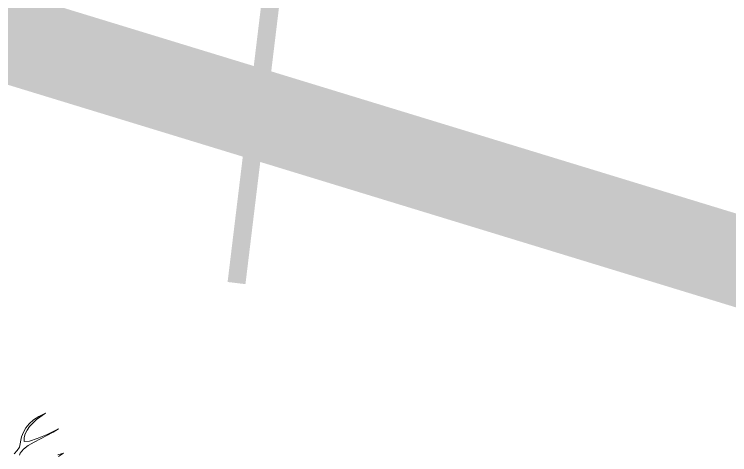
# Model space of a CAD drawing. Header units: inches. Extents: x -340059099 to 1458168, y 1119167 to 1294232938.
# Drawn here: x 470483.7 to 470881.4, y 2617060.9 to 2617306 of the extents above; entities that cross this region are included whole.
import ezdxf

# ---------------------------------------------------------------- set-up
doc = ezdxf.new("R2010")
doc.units = ezdxf.units.IN
doc.header["$MEASUREMENT"] = 0
doc.layers.add('Text', color=7, linetype='Continuous')
doc.layers.add('TREE', color=3, linetype='Continuous', lineweight=15)

# ---------------------------------------------------------------- blocks, each defined once
blk = doc.blocks.new('tree2')
at = {"layer": 'TREE'}
for points in [[(5207.7613, 5948.2837), (5207.7785, 5948.296), (5207.7591, 5948.2901)], [(5207.6289, 5948.2883), (5207.6319, 5948.2957), (5207.643, 5948.3092), (5207.659, 5948.3215), (5207.6784, 5948.3332), (5207.7219, 5948.3551), (5207.7428, 5948.3662), (5207.7613, 5948.3779), (5207.7225, 5948.3588), (5207.6889, 5948.3446), (5207.6627, 5948.3366), (5207.6452, 5948.3354), (5207.6455, 5948.348), (5207.6486, 5948.361), (5207.6547, 5948.3736), (5207.663, 5948.3859), (5207.6864, 5948.4096), (5207.7172, 5948.4312), (5207.6948, 5948.4201), (5207.6766, 5948.4081), (5207.6621, 5948.3951), (5207.651, 5948.3813), (5207.6427, 5948.3665), (5207.6366, 5948.3505), (5207.6292, 5948.3154), (5207.6209, 5948.304), (5207.6113, 5948.2935)]]:
    blk.add_lwpolyline(points, dxfattribs=at)

msp = doc.modelspace()

# ---------------------------------------------------------------- linework, layer by layer
at = {"layer": 'Text', "color": 1, "const_width": 50}
msp.add_lwpolyline([(468504.7, 2617650.43), (468758.29, 2617609.73), (469015.42, 2617608.02), (469266.01, 2617577.63), (469574.91, 2617559.73), (469746.46, 2617532.64), (470013.32, 2617461.49), (470261.64, 2617395.29), (470484.24, 2617291.64), (470711.29, 2617222.14), (471067.43, 2617113.13), (471185.46, 2617077), (471342.54, 2617070.9), (471405.33, 2617051.11), (471578.56, 2616861.23)], dxfattribs=at)
at = {"layer": 'Text', "color": 0, "lineweight": 25, "const_width": 10}
msp.add_lwpolyline([(470607.2, 2617156.41), (470647.69, 2617490.93)], dxfattribs=at)
at = {"layer": 'Text', "color": 1}
msp.add_circle((469844, 2616428.5), 81808.03, dxfattribs=at)

# ---------------------------------------------------------------- block references
at = {"layer": 'TREE', "color": 3, "xscale": 164.188119242317, "yscale": 164.1881192402798, "zscale": 164.1881192413053}
msp.add_blockref('tree2', (-384544.31, 1640422.29), dxfattribs=at)

doc.saveas('drawing.dxf')
